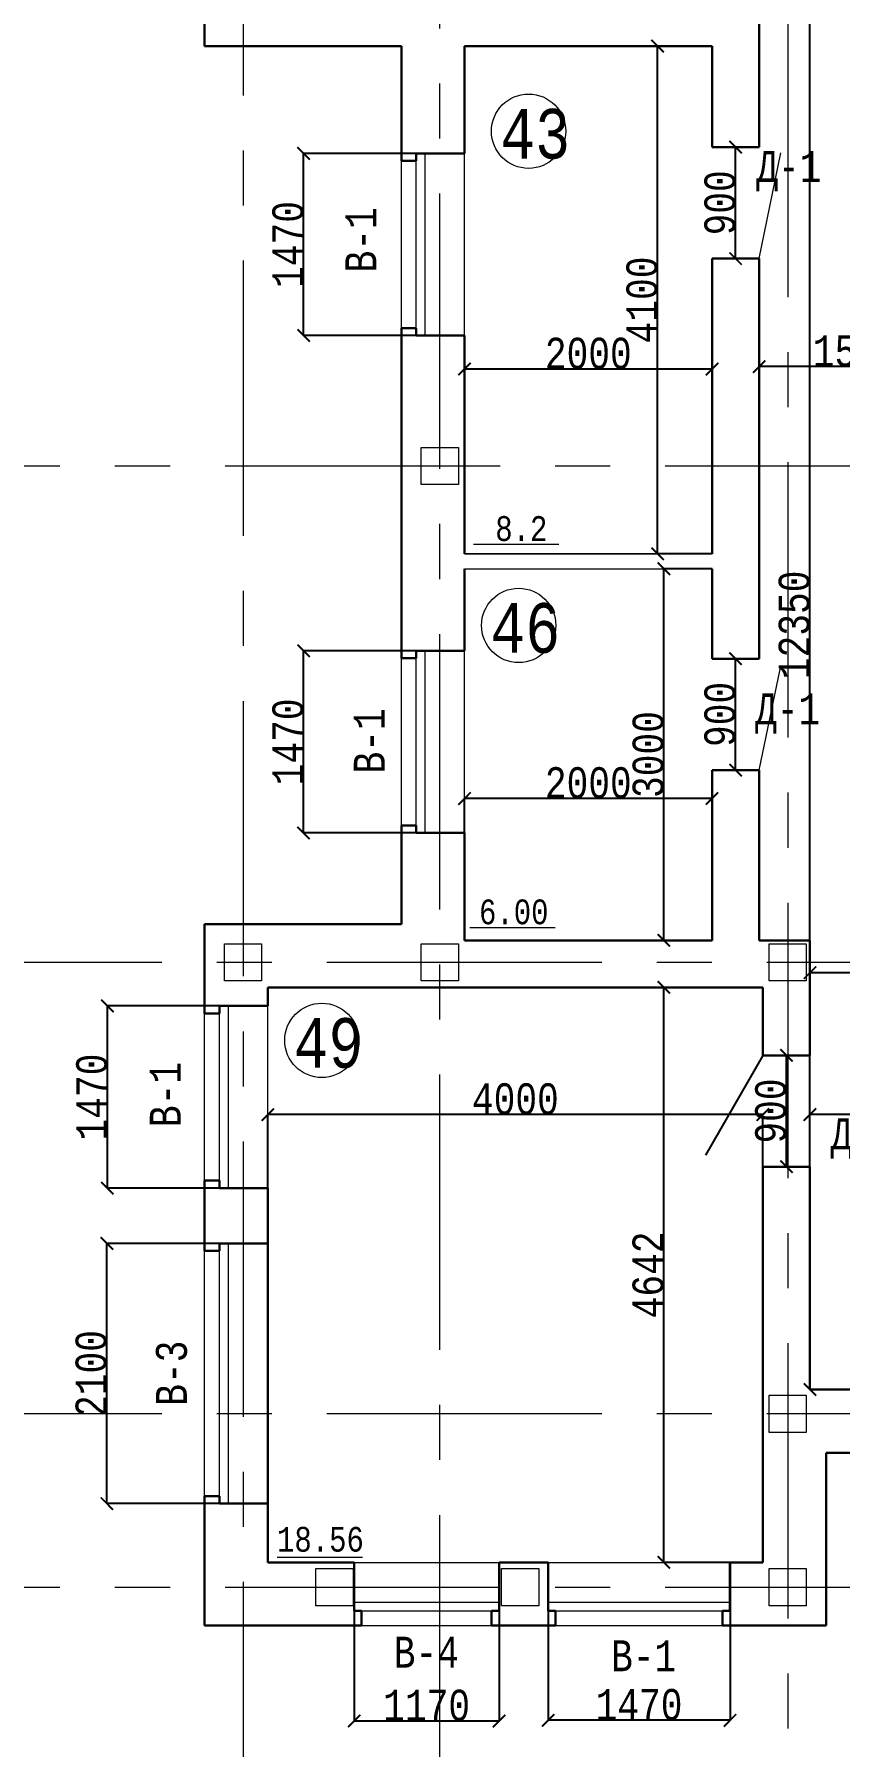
# Model space of a CAD drawing. Header units: millimetres. Extents: x -689206 to 4969298, y -1019800 to 703299.
# Drawn here: x 53388 to 59896, y -639095 to -625270 of the extents above; entities that cross this region are included whole.
import ezdxf

# ---------------------------------------------------------------- set-up
doc = ezdxf.new("R2010")
doc.units = ezdxf.units.MM
doc.linetypes.add('осеваяX2', pattern=[101.6, 63.5, -12.7, 12.7, -12.7])
for name, color, linetype, lineweight in [('несущие', 7, 'Continuous', 30), ('ОКНА', 250, 'Continuous', 20), ('ПЕРЕГОРОДКИ', 252, 'Continuous', 9), ('РАЗМЕРЫ', 7, 'Continuous', 9), ('стены', 7, 'Continuous', 20)]:
    doc.layers.add(name, color=color, linetype=linetype, lineweight=lineweight)
doc.layers.add('четотам', color=7, linetype='Continuous')
doc.styles.add('Аннотативный', font='isocteur.ttf', dxfattribs={"width": 0.7, "height": 250})
doc.dimstyles.new('Аннотативный', dxfattribs={"dimscale": 0, "dimtxt": 250, "dimasz": 100, "dimexe": 1.25, "dimexo": 0.625, "dimtad": 1, "dimdec": 0, "dimtxsty": 'Аннотативный', "dimblk": 'ARCHTICK', "dimcen": 2.5, "dimadec": 0, "dimazin": 0, "dimtfac": 1, "dimtdec": 0, "dimtmove": 0, "dimatfit": 3, "dimfxl": 1, "dimarcsym": 0})

# ---------------------------------------------------------------- blocks, each defined once
blk = doc.blocks.new('_ArchTick')
at = {"color": 0, "linetype": 'ByBlock', "const_width": 0.15}
blk.add_lwpolyline([(-0.5, -0.5), (0.5, 0.5)], dxfattribs=at)
blk = doc.blocks.new('*D2752')
at = {"layer": 'Defpoints', "color": 0, "lineweight": 5, "transparency": 16777216}
for p in [(58475, -629585), (58864, -629585), (58864, -632585)]:
    blk.add_point(p, dxfattribs=at)
at = {"layer": 'стены', "color": 0, "lineweight": -2, "transparency": 16777216}
for p, q in [((58864, -629585), (58474, -629585)), ((58475, -632585), (58475, -629585)), ((58864, -632585), (58474, -632585))]:
    blk.add_line(p, q, dxfattribs=at)
at = {"layer": 'стены', "color": 0, "lineweight": -2, "transparency": 16777216, "xscale": 100, "yscale": 100, "zscale": 100}
for p, rotation in [((58475, -629585), 90), ((58475, -632585), 270)]:
    blk.add_blockref('_ArchTick', p, dxfattribs=dict(at, rotation=rotation))
at = {"layer": 'стены', "color": 0, "lineweight": 5, "transparency": 16777216, "insert": (58349, -631085), "char_height": 250, "attachment_point": 5, "rotation": 90, "style": 'Аннотативный'}
blk.add_mtext('3000', dxfattribs=at)
blk = doc.blocks.new('*D2757')
at = {"layer": 'Defpoints', "color": 0, "lineweight": 5, "transparency": 16777216}
for p in [(58424, -625365), (58864, -625365), (58864, -629465)]:
    blk.add_point(p, dxfattribs=at)
at = {"layer": 'стены', "color": 0, "lineweight": -2, "transparency": 16777216}
for p, q in [((58864, -625365), (58423, -625365)), ((58424, -629465), (58424, -625365)), ((58864, -629465), (58423, -629465))]:
    blk.add_line(p, q, dxfattribs=at)
at = {"layer": 'стены', "color": 0, "lineweight": -2, "transparency": 16777216, "xscale": 100, "yscale": 100, "zscale": 100}
for p, rotation in [((58424, -625365), 90), ((58424, -629465), 270)]:
    blk.add_blockref('_ArchTick', p, dxfattribs=dict(at, rotation=rotation))
at = {"layer": 'стены', "color": 0, "lineweight": 5, "transparency": 16777216, "insert": (58299, -627415), "char_height": 250, "attachment_point": 5, "rotation": 90, "style": 'Аннотативный'}
blk.add_mtext('4100', dxfattribs=at)
blk = doc.blocks.new('*D2758')
at = {"layer": 'Defpoints', "color": 0, "lineweight": 5, "transparency": 16777216}
for p in [(56864, -627973), (56864, -629465), (58864, -629465)]:
    blk.add_point(p, dxfattribs=at)
at = {"layer": 'стены', "color": 0, "lineweight": -2, "transparency": 16777216}
for p, q in [((56864, -629464), (56864, -627971)), ((58864, -627973), (56864, -627973)), ((58864, -629464), (58864, -627971))]:
    blk.add_line(p, q, dxfattribs=at)
at = {"layer": 'стены', "color": 0, "lineweight": -2, "transparency": 16777216, "xscale": 100, "yscale": 100, "zscale": 100, "rotation": 180}
blk.add_blockref('_ArchTick', (56864, -627973), dxfattribs=at)
at = {"layer": 'стены', "color": 0, "lineweight": -2, "transparency": 16777216, "xscale": 100, "yscale": 100, "zscale": 100}
blk.add_blockref('_ArchTick', (58864, -627973), dxfattribs=at)
at = {"layer": 'стены', "color": 0, "lineweight": 5, "transparency": 16777216, "insert": (57864, -627847), "char_height": 250, "attachment_point": 5, "style": 'Аннотативный'}
blk.add_mtext('2000', dxfattribs=at)
blk = doc.blocks.new('*D2759')
at = {"layer": 'Defpoints', "color": 0, "lineweight": 5, "transparency": 16777216}
for p in [(59244, -627953), (59244, -629325), (60814, -629325)]:
    blk.add_point(p, dxfattribs=at)
at = {"layer": 'стены', "color": 0, "lineweight": -2, "transparency": 16777216}
for p, q in [((59244, -629324), (59244, -627952)), ((60814, -629324), (60814, -627952)), ((60814, -627953), (59244, -627953))]:
    blk.add_line(p, q, dxfattribs=at)
at = {"layer": 'стены', "color": 0, "lineweight": -2, "transparency": 16777216, "xscale": 100, "yscale": 100, "zscale": 100, "rotation": 180}
blk.add_blockref('_ArchTick', (59244, -627953), dxfattribs=at)
at = {"layer": 'стены', "color": 0, "lineweight": -2, "transparency": 16777216, "xscale": 100, "yscale": 100, "zscale": 100}
blk.add_blockref('_ArchTick', (60814, -627953), dxfattribs=at)
at = {"layer": 'стены', "color": 0, "lineweight": 5, "transparency": 16777216, "insert": (60029, -627828), "char_height": 250, "attachment_point": 5, "style": 'Аннотативный'}
blk.add_mtext('1570', dxfattribs=at)
blk = doc.blocks.new('*D2760')
at = {"layer": 'Defpoints', "color": 0, "lineweight": 5, "transparency": 16777216}
for p in [(59655, -633992), (59655, -634489), (62564, -634489)]:
    blk.add_point(p, dxfattribs=at)
at = {"layer": 'стены', "color": 0, "lineweight": -2, "transparency": 16777216}
for p, q in [((59655, -634488), (59655, -633991)), ((62564, -633992), (59655, -633992)), ((62564, -634488), (62564, -633991))]:
    blk.add_line(p, q, dxfattribs=at)
at = {"layer": 'стены', "color": 0, "lineweight": -2, "transparency": 16777216, "xscale": 100, "yscale": 100, "zscale": 100, "rotation": 180}
blk.add_blockref('_ArchTick', (59655, -633992), dxfattribs=at)
at = {"layer": 'стены', "color": 0, "lineweight": -2, "transparency": 16777216, "xscale": 100, "yscale": 100, "zscale": 100}
blk.add_blockref('_ArchTick', (62564, -633992), dxfattribs=at)
at = {"layer": 'стены', "color": 0, "lineweight": 5, "transparency": 16777216, "insert": (61109, -633866), "char_height": 250, "attachment_point": 5, "style": 'Аннотативный'}
blk.add_mtext('2910', dxfattribs=at)
blk = doc.blocks.new('*D2762')
at = {"layer": 'Defpoints', "color": 0, "lineweight": 5, "transparency": 16777216}
for p in [(59465, -633513), (59465, -633513), (59465, -634413)]:
    blk.add_point(p, dxfattribs=at)
at = {"layer": 'стены', "color": 0, "lineweight": -2, "transparency": 16777216}
for p, q in [((59465, -633513), (59466, -633513)), ((59465, -634413), (59465, -633513)), ((59465, -634413), (59466, -634413))]:
    blk.add_line(p, q, dxfattribs=at)
at = {"layer": 'стены', "color": 0, "lineweight": -2, "transparency": 16777216, "xscale": 100, "yscale": 100, "zscale": 100}
for p, rotation in [((59465, -633513), 90), ((59465, -634413), 270)]:
    blk.add_blockref('_ArchTick', p, dxfattribs=dict(at, rotation=rotation))
at = {"layer": 'стены', "color": 0, "lineweight": 5, "transparency": 16777216, "insert": (59339, -633963), "char_height": 250, "attachment_point": 5, "rotation": 90, "style": 'Аннотативный'}
blk.add_mtext('900', dxfattribs=at)
blk = doc.blocks.new('*D2763')
at = {"layer": 'Defpoints', "color": 0, "lineweight": 5, "transparency": 16777216}
for p in [(59655, -632846), (65684, -633095), (59655, -633225)]:
    blk.add_point(p, dxfattribs=at)
at = {"layer": 'стены', "color": 0, "lineweight": -2, "transparency": 16777216}
for p, q in [((59655, -633224), (59655, -632844)), ((65684, -632846), (59655, -632846)), ((65684, -633094), (65684, -632844))]:
    blk.add_line(p, q, dxfattribs=at)
at = {"layer": 'стены', "color": 0, "lineweight": -2, "transparency": 16777216, "xscale": 100, "yscale": 100, "zscale": 100, "rotation": 180}
blk.add_blockref('_ArchTick', (59655, -632846), dxfattribs=at)
at = {"layer": 'стены', "color": 0, "lineweight": -2, "transparency": 16777216, "xscale": 100, "yscale": 100, "zscale": 100}
blk.add_blockref('_ArchTick', (65684, -632846), dxfattribs=at)
at = {"layer": 'стены', "color": 0, "lineweight": 5, "transparency": 16777216, "insert": (62669, -632720), "char_height": 250, "attachment_point": 5, "style": 'Аннотативный'}
blk.add_mtext('6030', dxfattribs=at)
blk = doc.blocks.new('*D2766')
at = {"layer": 'Defpoints', "color": 0, "lineweight": 5, "transparency": 16777216}
for p in [(59655, -623865), (59834, -623865), (59834, -636212)]:
    blk.add_point(p, dxfattribs=at)
at = {"layer": 'РАЗМЕРЫ', "color": 0, "lineweight": -2, "transparency": 16777216}
for p, q in [((59833, -623865), (59654, -623865)), ((59655, -636212), (59655, -623865)), ((59833, -636212), (59654, -636212))]:
    blk.add_line(p, q, dxfattribs=at)
at = {"layer": 'РАЗМЕРЫ', "color": 0, "lineweight": -2, "transparency": 16777216, "xscale": 100, "yscale": 100, "zscale": 100}
for p, rotation in [((59655, -623865), 90), ((59655, -636212), 270)]:
    blk.add_blockref('_ArchTick', p, dxfattribs=dict(at, rotation=rotation))
at = {"layer": 'РАЗМЕРЫ', "color": 0, "lineweight": 5, "transparency": 16777216, "insert": (59529, -630038), "char_height": 250, "attachment_point": 5, "rotation": 90, "style": 'Аннотативный'}
blk.add_mtext('12350', dxfattribs=at)
blk = doc.blocks.new('*D2805')
at = {"layer": 'Defpoints', "color": 0, "linetype": 'ByBlock', "lineweight": 5, "transparency": 16777216}
for p in [(57539, -637607), (59009, -637607), (57539, -638882)]:
    blk.add_point(p, dxfattribs=at)
at = {"layer": 'РАЗМЕРЫ', "color": 0, "linetype": 'ByBlock', "lineweight": -2, "transparency": 16777216}
for p, q in [((57539, -637608), (57539, -638883)), ((59009, -637608), (59009, -638883)), ((59009, -638882), (57539, -638882))]:
    blk.add_line(p, q, dxfattribs=at)
at = {"layer": 'РАЗМЕРЫ', "color": 0, "linetype": 'ByBlock', "lineweight": -2, "transparency": 16777216, "xscale": 100, "yscale": 100, "zscale": 100, "rotation": 180}
blk.add_blockref('_ArchTick', (57539, -638882), dxfattribs=at)
at = {"layer": 'РАЗМЕРЫ', "color": 0, "linetype": 'ByBlock', "lineweight": -2, "transparency": 16777216, "xscale": 100, "yscale": 100, "zscale": 100}
blk.add_blockref('_ArchTick', (59009, -638882), dxfattribs=at)
at = {"layer": 'РАЗМЕРЫ', "color": 0, "linetype": 'ByBlock', "lineweight": 5, "transparency": 16777216, "insert": (58274, -638756), "char_height": 250, "attachment_point": 5, "style": 'Аннотативный'}
blk.add_mtext('1470', dxfattribs=at)
blk = doc.blocks.new('*D2806')
at = {"layer": 'Defpoints', "color": 0, "linetype": 'ByBlock', "lineweight": 5, "transparency": 16777216}
for p in [(55973, -637607), (57143, -637607), (55973, -638888)]:
    blk.add_point(p, dxfattribs=at)
at = {"layer": 'РАЗМЕРЫ', "color": 0, "linetype": 'ByBlock', "lineweight": -2, "transparency": 16777216}
for p, q in [((55973, -637608), (55973, -638889)), ((57143, -637608), (57143, -638889)), ((57143, -638888), (55973, -638888))]:
    blk.add_line(p, q, dxfattribs=at)
at = {"layer": 'РАЗМЕРЫ', "color": 0, "linetype": 'ByBlock', "lineweight": -2, "transparency": 16777216, "xscale": 100, "yscale": 100, "zscale": 100, "rotation": 180}
blk.add_blockref('_ArchTick', (55973, -638888), dxfattribs=at)
at = {"layer": 'РАЗМЕРЫ', "color": 0, "linetype": 'ByBlock', "lineweight": -2, "transparency": 16777216, "xscale": 100, "yscale": 100, "zscale": 100}
blk.add_blockref('_ArchTick', (57143, -638888), dxfattribs=at)
at = {"layer": 'РАЗМЕРЫ', "color": 0, "linetype": 'ByBlock', "lineweight": 5, "transparency": 16777216, "insert": (56558, -638762), "char_height": 250, "attachment_point": 5, "style": 'Аннотативный'}
blk.add_mtext('1170', dxfattribs=at)
blk = doc.blocks.new('*D2807')
at = {"layer": 'Defpoints', "color": 0, "linetype": 'ByBlock', "lineweight": 5, "transparency": 16777216}
for p in [(53975, -635032), (55275, -635032), (55275, -637132)]:
    blk.add_point(p, dxfattribs=at)
at = {"layer": 'РАЗМЕРЫ', "color": 0, "linetype": 'ByBlock', "lineweight": -2, "transparency": 16777216}
for p, q in [((55274, -635032), (53974, -635032)), ((53975, -637132), (53975, -635032)), ((55274, -637132), (53974, -637132))]:
    blk.add_line(p, q, dxfattribs=at)
at = {"layer": 'РАЗМЕРЫ', "color": 0, "linetype": 'ByBlock', "lineweight": -2, "transparency": 16777216, "xscale": 100, "yscale": 100, "zscale": 100}
for p, rotation in [((53975, -635032), 90), ((53975, -637132), 270)]:
    blk.add_blockref('_ArchTick', p, dxfattribs=dict(at, rotation=rotation))
at = {"layer": 'РАЗМЕРЫ', "color": 0, "linetype": 'ByBlock', "lineweight": 5, "transparency": 16777216, "insert": (53849, -636082), "char_height": 250, "attachment_point": 5, "rotation": 90, "style": 'Аннотативный'}
blk.add_mtext('2100', dxfattribs=at)
blk = doc.blocks.new('*D2808')
at = {"layer": 'Defpoints', "color": 0, "linetype": 'ByBlock', "lineweight": 5, "transparency": 16777216}
for p in [(53979, -633115), (55275, -633115), (55275, -634585)]:
    blk.add_point(p, dxfattribs=at)
at = {"layer": 'РАЗМЕРЫ', "color": 0, "linetype": 'ByBlock', "lineweight": -2, "transparency": 16777216}
for p, q in [((55274, -633115), (53978, -633115)), ((53979, -634585), (53979, -633115)), ((55274, -634585), (53978, -634585))]:
    blk.add_line(p, q, dxfattribs=at)
at = {"layer": 'РАЗМЕРЫ', "color": 0, "linetype": 'ByBlock', "lineweight": -2, "transparency": 16777216, "xscale": 100, "yscale": 100, "zscale": 100}
for p, rotation in [((53979, -633115), 90), ((53979, -634585), 270)]:
    blk.add_blockref('_ArchTick', p, dxfattribs=dict(at, rotation=rotation))
at = {"layer": 'РАЗМЕРЫ', "color": 0, "linetype": 'ByBlock', "lineweight": 5, "transparency": 16777216, "insert": (53854, -633850), "char_height": 250, "attachment_point": 5, "rotation": 90, "style": 'Аннотативный'}
blk.add_mtext('1470', dxfattribs=at)
blk = doc.blocks.new('*D2811')
at = {"layer": 'Defpoints', "color": 0, "linetype": 'ByBlock', "lineweight": 5, "transparency": 16777216}
for p in [(58474, -632965), (59275, -632965), (59275, -637607)]:
    blk.add_point(p, dxfattribs=at)
at = {"layer": 'РАЗМЕРЫ', "color": 0, "linetype": 'ByBlock', "lineweight": -2, "transparency": 16777216}
for p, q in [((59274, -632965), (58472, -632965)), ((58474, -637607), (58474, -632965)), ((59274, -637607), (58472, -637607))]:
    blk.add_line(p, q, dxfattribs=at)
at = {"layer": 'РАЗМЕРЫ', "color": 0, "linetype": 'ByBlock', "lineweight": -2, "transparency": 16777216, "xscale": 100, "yscale": 100, "zscale": 100}
for p, rotation in [((58474, -632965), 90), ((58474, -637607), 270)]:
    blk.add_blockref('_ArchTick', p, dxfattribs=dict(at, rotation=rotation))
at = {"layer": 'РАЗМЕРЫ', "color": 0, "linetype": 'ByBlock', "lineweight": 5, "transparency": 16777216, "insert": (58348, -635286), "char_height": 250, "attachment_point": 5, "rotation": 90, "style": 'Аннотативный'}
blk.add_mtext('4642', dxfattribs=at)
blk = doc.blocks.new('*D2812')
at = {"layer": 'Defpoints', "color": 0, "linetype": 'ByBlock', "lineweight": 5, "transparency": 16777216}
for p in [(55275, -633992), (55275, -637607), (59275, -637607)]:
    blk.add_point(p, dxfattribs=at)
at = {"layer": 'РАЗМЕРЫ', "color": 0, "linetype": 'ByBlock', "lineweight": -2, "transparency": 16777216}
for p, q in [((55275, -637606), (55275, -633991)), ((59275, -633992), (55275, -633992)), ((59275, -637606), (59275, -633991))]:
    blk.add_line(p, q, dxfattribs=at)
at = {"layer": 'РАЗМЕРЫ', "color": 0, "linetype": 'ByBlock', "lineweight": -2, "transparency": 16777216, "xscale": 100, "yscale": 100, "zscale": 100, "rotation": 180}
blk.add_blockref('_ArchTick', (55275, -633992), dxfattribs=at)
at = {"layer": 'РАЗМЕРЫ', "color": 0, "linetype": 'ByBlock', "lineweight": -2, "transparency": 16777216, "xscale": 100, "yscale": 100, "zscale": 100}
blk.add_blockref('_ArchTick', (59275, -633992), dxfattribs=at)
at = {"layer": 'РАЗМЕРЫ', "color": 0, "linetype": 'ByBlock', "lineweight": 13, "transparency": 16777216, "insert": (57275, -633866), "char_height": 250, "attachment_point": 5, "style": 'Аннотативный'}
blk.add_mtext('4000', dxfattribs=at)
blk = doc.blocks.new('*D2813')
at = {"layer": 'Defpoints', "color": 0, "linetype": 'ByBlock', "lineweight": 5, "transparency": 16777216}
for p in [(55564, -630248), (56864, -630248), (56864, -631718)]:
    blk.add_point(p, dxfattribs=at)
at = {"layer": 'РАЗМЕРЫ', "color": 0, "linetype": 'ByBlock', "lineweight": -2, "transparency": 16777216}
for p, q in [((56864, -630248), (55563, -630248)), ((55564, -631718), (55564, -630248)), ((56864, -631718), (55563, -631718))]:
    blk.add_line(p, q, dxfattribs=at)
at = {"layer": 'РАЗМЕРЫ', "color": 0, "linetype": 'ByBlock', "lineweight": -2, "transparency": 16777216, "xscale": 100, "yscale": 100, "zscale": 100}
for p, rotation in [((55564, -630248), 90), ((55564, -631718), 270)]:
    blk.add_blockref('_ArchTick', p, dxfattribs=dict(at, rotation=rotation))
at = {"layer": 'РАЗМЕРЫ', "color": 0, "linetype": 'ByBlock', "lineweight": 5, "transparency": 16777216, "insert": (55439, -630983), "char_height": 250, "attachment_point": 5, "rotation": 90, "style": 'Аннотативный'}
blk.add_mtext('1470', dxfattribs=at)
blk = doc.blocks.new('*D2814')
at = {"layer": 'Defpoints', "color": 0, "linetype": 'ByBlock', "lineweight": 5, "transparency": 16777216}
for p in [(56864, -631440), (56864, -632585), (58864, -632585)]:
    blk.add_point(p, dxfattribs=at)
at = {"layer": 'РАЗМЕРЫ', "color": 0, "linetype": 'ByBlock', "lineweight": -2, "transparency": 16777216}
for p, q in [((56864, -632584), (56864, -631439)), ((58864, -631440), (56864, -631440)), ((58864, -632584), (58864, -631439))]:
    blk.add_line(p, q, dxfattribs=at)
at = {"layer": 'РАЗМЕРЫ', "color": 0, "linetype": 'ByBlock', "lineweight": -2, "transparency": 16777216, "xscale": 100, "yscale": 100, "zscale": 100, "rotation": 180}
blk.add_blockref('_ArchTick', (56864, -631440), dxfattribs=at)
at = {"layer": 'РАЗМЕРЫ', "color": 0, "linetype": 'ByBlock', "lineweight": -2, "transparency": 16777216, "xscale": 100, "yscale": 100, "zscale": 100}
blk.add_blockref('_ArchTick', (58864, -631440), dxfattribs=at)
at = {"layer": 'РАЗМЕРЫ', "color": 0, "linetype": 'ByBlock', "lineweight": 5, "transparency": 16777216, "insert": (57864, -631314), "char_height": 250, "attachment_point": 5, "style": 'Аннотативный'}
blk.add_mtext('2000', dxfattribs=at)
blk = doc.blocks.new('*D2815')
at = {"layer": 'Defpoints', "color": 0, "linetype": 'ByBlock', "lineweight": 5, "transparency": 16777216}
for p in [(55564, -626232), (56864, -626232), (56864, -627702)]:
    blk.add_point(p, dxfattribs=at)
at = {"layer": 'РАЗМЕРЫ', "color": 0, "linetype": 'ByBlock', "lineweight": -2, "transparency": 16777216}
for p, q in [((56864, -626232), (55563, -626232)), ((55564, -627702), (55564, -626232)), ((56864, -627702), (55563, -627702))]:
    blk.add_line(p, q, dxfattribs=at)
at = {"layer": 'РАЗМЕРЫ', "color": 0, "linetype": 'ByBlock', "lineweight": -2, "transparency": 16777216, "xscale": 100, "yscale": 100, "zscale": 100}
for p, rotation in [((55564, -626232), 90), ((55564, -627702), 270)]:
    blk.add_blockref('_ArchTick', p, dxfattribs=dict(at, rotation=rotation))
at = {"layer": 'РАЗМЕРЫ', "color": 0, "linetype": 'ByBlock', "lineweight": 5, "transparency": 16777216, "insert": (55439, -626967), "char_height": 250, "attachment_point": 5, "rotation": 90, "style": 'Аннотативный'}
blk.add_mtext('1470', dxfattribs=at)
blk = doc.blocks.new('*D2834')
at = {"layer": 'Defpoints', "color": 0, "linetype": 'ByBlock', "lineweight": 5, "transparency": 16777216}
for p in [(59054, -626181), (59054, -626181), (59054, -627081)]:
    blk.add_point(p, dxfattribs=at)
at = {"layer": 'ПЕРЕГОРОДКИ', "color": 0, "linetype": 'ByBlock', "lineweight": -2, "transparency": 16777216}
for p, q in [((59054, -627081), (59054, -626181)), ((59055, -626181), (59055, -626181)), ((59055, -627081), (59055, -627081))]:
    blk.add_line(p, q, dxfattribs=at)
at = {"layer": 'ПЕРЕГОРОДКИ', "color": 0, "linetype": 'ByBlock', "lineweight": -2, "transparency": 16777216, "xscale": 100, "yscale": 100, "zscale": 100}
for p, rotation in [((59054, -626181), 90), ((59054, -627081), 270)]:
    blk.add_blockref('_ArchTick', p, dxfattribs=dict(at, rotation=rotation))
at = {"layer": 'ПЕРЕГОРОДКИ', "color": 0, "linetype": 'ByBlock', "lineweight": 5, "transparency": 16777216, "insert": (58929, -626631), "char_height": 250, "attachment_point": 5, "rotation": 90, "style": 'Аннотативный'}
blk.add_mtext('900', dxfattribs=at)
blk = doc.blocks.new('*D2835')
at = {"layer": 'Defpoints', "color": 0, "linetype": 'ByBlock', "lineweight": 5, "transparency": 16777216}
for p in [(59054, -630311), (59054, -630311), (59054, -631211)]:
    blk.add_point(p, dxfattribs=at)
at = {"layer": 'ПЕРЕГОРОДКИ', "color": 0, "linetype": 'ByBlock', "lineweight": -2, "transparency": 16777216}
for p, q in [((59054, -631211), (59054, -630311)), ((59055, -630311), (59055, -630311)), ((59055, -631211), (59055, -631211))]:
    blk.add_line(p, q, dxfattribs=at)
at = {"layer": 'ПЕРЕГОРОДКИ', "color": 0, "linetype": 'ByBlock', "lineweight": -2, "transparency": 16777216, "xscale": 100, "yscale": 100, "zscale": 100}
for p, rotation in [((59054, -630311), 90), ((59054, -631211), 270)]:
    blk.add_blockref('_ArchTick', p, dxfattribs=dict(at, rotation=rotation))
at = {"layer": 'ПЕРЕГОРОДКИ', "color": 0, "linetype": 'ByBlock', "lineweight": 5, "transparency": 16777216, "insert": (58929, -630761), "char_height": 250, "attachment_point": 5, "rotation": 90, "style": 'Аннотативный'}
blk.add_mtext('900', dxfattribs=at)

msp = doc.modelspace()

# ---------------------------------------------------------------- linework, layer by layer
at = {"layer": 'несущие', "color": 0}
for p, q in [((54884.8, -635092.3), (54764.8, -635092.3)), ((55274.8, -635032.3), (54884.8, -635032.3)), ((54884.8, -635032.3), (54884.8, -635092.3)), ((59008.7, -637606.9), (59274.8, -637606.9)), ((58948.7, -638116.9), (59784.8, -638116.9))]:
    msp.add_line(p, q, dxfattribs=at)
at = {"layer": 'несущие', "lineweight": 30}
for p, q in [((54884.8, -637072.3), (54764.8, -637072.3)), ((54884.8, -637132.3), (54884.8, -637072.3)), ((54884.8, -637132.3), (55274.8, -637132.3)), ((55274.8, -637606.9), (55973, -637606.9)), ((55973, -637606.9), (55973, -637996.9)), ((57143, -637606.9), (57538.7, -637606.9)), ((57538.7, -637606.9), (57538.7, -637996.9)), ((55274.8, -638116.9), (54764.8, -638116.9)), ((55274.8, -638116.9), (56033, -638116.9)), ((57083, -638116.9), (57598.7, -638116.9))]:
    msp.add_line(p, q, dxfattribs=at)
at = {"layer": 'ОКНА', "lineweight": 13}
for p, q in [((56474.2, -627641.8), (56474.2, -626291.8)), ((56544.2, -626231.8), (56544.2, -627701.8)), ((56544.2, -630247.9), (56544.2, -631717.9)), ((56474.2, -631657.9), (56474.2, -630307.9)), ((54884.8, -634524.7), (54884.8, -633174.7)), ((54954.8, -633114.7), (54954.8, -634584.7)), ((54884.8, -637072.3), (54884.8, -635092.3)), ((54954.8, -635032.3), (54954.8, -637132.3)), ((55973, -637606.9), (57143, -637606.9)), ((55973, -637926.9), (57143, -637926.9)), ((56033, -637996.9), (57083, -637996.9)), ((57538.7, -637926.9), (59008.7, -637926.9)), ((57598.7, -637996.9), (58948.7, -637996.9)), ((56033, -638116.9), (57083, -638116.9))]:
    msp.add_line(p, q, dxfattribs=at)
at = {"layer": 'ОКНА', "lineweight": 25}
msp.add_line((55274.8, -635032.3), (55274.8, -637132.3), dxfattribs=at)
at = {"layer": 'ОКНА', "color": 0, "lineweight": 13}
for p, q in [((57538.7, -637606.9), (59008.7, -637606.9)), ((57598.7, -638116.9), (58948.7, -638116.9))]:
    msp.add_line(p, q, dxfattribs=at)
at = {"layer": 'ПЕРЕГОРОДКИ', "color": 18, "linetype": 'ByBlock', "lineweight": 9, "true_color": 0x000000}
for p, q in [((59244.2, -627081.1), (59420.8, -626227.7)), ((59244.2, -631211), (59415.2, -630395.6))]:
    msp.add_line(p, q, dxfattribs=at)
at = {"layer": 'ПЕРЕГОРОДКИ', "color": 18, "linetype": 'ByBlock', "lineweight": 30, "true_color": 0x000000}
for p, q in [((58864.2, -630311), (59244.2, -630311)), ((59244.2, -631211), (58864.2, -631211)), ((59244.2, -631211), (59244.2, -631489.6))]:
    msp.add_line(p, q, dxfattribs=at)
at = {"layer": 'РАЗМЕРЫ', "linetype": 'осеваяX2', "lineweight": 5, "ltscale": 35}
for p, q in [((56664.2, -657227.2), (56664.2, -607389.5)), ((59474.8, -607389.5), (59474.8, -657227.2)), ((55074.8, -619984.9), (55074.8, -657227.2)), ((111314.2, -632762.9), (44261.5, -632762.9)), ((111314.2, -636407.6), (44261.5, -636407.6))]:
    msp.add_line(p, q, dxfattribs=at)
at = {"layer": 'РАЗМЕРЫ', "color": 0, "lineweight": 30}
for p, q in [((56474.2, -626291.8), (56354.2, -626291.8)), ((56474.2, -626231.8), (56474.2, -626291.8)), ((56474.2, -626231.8), (56864.2, -626231.8)), ((56474.2, -627641.8), (56354.2, -627641.8)), ((56474.2, -627701.8), (56474.2, -627641.8)), ((56474.2, -627701.8), (56864.2, -627701.8)), ((56474.2, -630247.9), (56474.2, -630307.9)), ((56474.2, -630247.9), (56864.2, -630247.9)), ((56474.2, -630307.9), (56354.2, -630307.9))]:
    msp.add_line(p, q, dxfattribs=at)
at = {"layer": 'РАЗМЕРЫ', "lineweight": 13}
for p, q in [((56354.2, -627641.8), (56354.2, -626291.8)), ((56864.2, -627701.8), (56864.2, -626231.8)), ((56864.2, -631717.9), (56864.2, -630247.9)), ((56354.2, -631657.9), (56354.2, -630307.9)), ((54764.8, -634524.7), (54764.8, -633174.7)), ((55274.8, -634584.7), (55274.8, -633114.7)), ((54764.8, -637072.3), (54764.8, -635092.3))]:
    msp.add_line(p, q, dxfattribs=at)
at = {"layer": 'РАЗМЕРЫ', "color": 18, "linetype": 'ByBlock', "lineweight": 30, "true_color": 0x000000}
for p, q in [((59244.2, -626181.1), (58864.2, -626181.1)), ((58864.2, -627081.1), (59244.2, -627081.1))]:
    msp.add_line(p, q, dxfattribs=at)
at = {"layer": 'РАЗМЕРЫ'}
for p, q in [((56936, -629387.4), (57625.3, -629387.4)), ((55350.7, -637565.7), (56040, -637565.7))]:
    msp.add_line(p, q, dxfattribs=at)
at = {"layer": 'РАЗМЕРЫ', "lineweight": 30}
for p, q in [((56474.2, -631657.9), (56354.2, -631657.9)), ((56474.2, -631717.9), (56474.2, -631657.9)), ((56474.2, -631717.9), (56864.2, -631717.9)), ((54884.8, -633174.7), (54764.8, -633174.7)), ((54884.8, -633114.7), (54884.8, -633174.7)), ((54884.8, -633114.7), (55274.8, -633114.7)), ((54884.8, -634524.7), (54764.8, -634524.7)), ((54884.8, -634584.7), (54884.8, -634524.7)), ((54884.8, -634584.7), (55274.8, -634584.7)), ((55973, -637996.9), (56033, -637996.9)), ((56033, -637996.9), (56033, -638116.9)), ((57143, -637996.9), (57083, -637996.9)), ((57083, -637996.9), (57083, -638116.9)), ((57538.7, -637996.9), (57598.7, -637996.9)), ((57598.7, -637996.9), (57598.7, -638116.9)), ((59008.7, -637996.9), (58948.7, -637996.9)), ((58948.7, -637996.9), (58948.7, -638116.9))]:
    msp.add_line(p, q, dxfattribs=at)
at = {"layer": 'РАЗМЕРЫ', "color": 18, "true_color": 0x000000}
msp.add_line((56907.7, -632482.1), (57597, -632482.1), dxfattribs=at)
at = {"layer": 'стены', "lineweight": 30}
for p, q in [((54764.8, -622938.1), (54764.8, -625364.9)), ((59244.2, -626181.1), (59244.2, -624984.9)), ((55274.8, -625364.9), (54764.8, -625364.9)), ((55274.8, -625364.9), (56354.2, -625364.9)), ((56354.2, -626291.8), (56354.2, -625364.9)), ((56864.2, -625364.9), (57577.1, -625364.9)), ((58864.2, -625364.9), (56864.2, -625364.9)), ((56864.2, -625364.9), (56864.2, -626231.8)), ((59244.2, -630311), (59244.2, -627081.1)), ((56354.2, -630307.9), (56354.2, -627641.8)), ((56864.2, -627701.8), (56864.2, -629464.9)), ((56864.2, -629584.9), (56864.2, -630247.9)), ((58864.2, -629584.9), (58864.2, -630311)), ((58864.2, -631211), (58864.2, -632584.9)), ((59244.2, -632584.9), (59244.2, -631211)), ((56354.2, -632454.9), (56354.2, -631657.9)), ((56864.2, -632584.9), (56864.2, -631717.9)), ((56864.2, -632584.9), (56864.2, -631717.9)), ((54764.8, -633174.7), (54764.8, -632454.9)), ((54764.8, -632454.9), (56354.2, -632454.9)), ((56864.2, -632584.9), (57577.1, -632584.9)), ((57577.1, -632584.9), (56864.2, -632584.9)), ((57577.1, -632584.9), (58864.2, -632584.9)), ((59244.2, -632584.9), (59654.8, -632584.9)), ((59654.8, -633513.4), (59654.8, -632584.9)), ((55274.8, -633114.7), (55274.8, -632964.9)), ((55274.8, -632964.9), (57577.1, -632964.9)), ((57577.1, -632964.9), (59274.8, -632964.9)), ((59274.8, -633513.4), (59274.8, -632964.9)), ((59654.8, -633513.4), (59274.8, -633513.4)), ((59274.8, -637606.9), (59274.8, -634413.4)), ((59274.8, -634413.4), (59654.8, -634413.4)), ((59654.8, -636212.1), (59654.8, -634413.4)), ((54764.8, -635092.3), (54764.8, -634524.7)), ((55274.8, -635032.3), (55274.8, -634584.7)), ((59654.8, -636212.1), (60012.7, -636212.1)), ((60072.7, -636722.1), (59784.8, -636722.1)), ((59784.8, -638116.9), (59784.8, -636722.1)), ((54764.8, -638116.9), (54764.8, -637072.3)), ((55274.8, -637606.9), (55274.8, -637132.3)), ((57143, -637606.9), (57143, -637996.9))]:
    msp.add_line(p, q, dxfattribs=at)
at = {"layer": 'стены', "lineweight": 25}
for p, q in [((58864.2, -625364.9), (57577.1, -625364.9)), ((56864.2, -630247.9), (56864.2, -629584.9))]:
    msp.add_line(p, q, dxfattribs=at)
at = {"layer": 'стены', "color": 7, "lineweight": 30, "true_color": 0xffffff}
for p, q in [((58864.2, -626181.1), (58864.2, -625364.9)), ((58864.2, -629464.9), (58864.2, -627081.1))]:
    msp.add_line(p, q, dxfattribs=at)
at = {"layer": 'стены', "color": 18, "lineweight": 30, "true_color": 0x000000}
for p, q in [((58864.2, -626181.1), (58864.2, -625364.9)), ((58864.2, -629464.9), (58864.2, -627081.1)), ((59008.7, -637606.9), (59008.7, -637996.9))]:
    msp.add_line(p, q, dxfattribs=at)
at = {"layer": 'стены', "linetype": 'осеваяX2', "lineweight": 5, "ltscale": 35}
for p, q in [((44261.5, -628754.9), (111314.2, -628754.9)), ((44261.5, -637806.9), (111314.2, -637806.9))]:
    msp.add_line(p, q, dxfattribs=at)
at = {"layer": 'стены', "lineweight": 13}
for p, q in [((58864.2, -629464.9), (56864.2, -629464.9)), ((56864.2, -629464.9), (58864.2, -629464.9)), ((56864.2, -629584.9), (58864.2, -629584.9))]:
    msp.add_line(p, q, dxfattribs=at)
at = {"layer": 'стены', "color": 7, "lineweight": 25, "true_color": 0xffffff}
msp.add_line((59274.8, -633513.4), (58809.9, -634318.7), dxfattribs=at)
at = {"layer": 'стены', "lineweight": 20}
for points in [[(56514.2, -628604.9), (56814.2, -628604.9), (56814.2, -628904.9), (56514.2, -628904.9)], [(54924.8, -632612.9), (55224.8, -632612.9), (55224.8, -632912.9), (54924.8, -632912.9)], [(56514.2, -632612.9), (56814.2, -632612.9), (56814.2, -632912.9), (56514.2, -632912.9)], [(59324.8, -632612.9), (59624.8, -632612.9), (59624.8, -632912.9), (59324.8, -632912.9)], [(59324.8, -636257.6), (59624.8, -636257.6), (59624.8, -636557.6), (59324.8, -636557.6)], [(55664.2, -637656.9), (55964.2, -637656.9), (55964.2, -637956.9), (55664.2, -637956.9)], [(57164.2, -637656.9), (57464.2, -637656.9), (57464.2, -637956.9), (57164.2, -637956.9)], [(59324.8, -637656.9), (59624.8, -637656.9), (59624.8, -637956.9), (59324.8, -637956.9)]]:
    msp.add_lwpolyline(points, close=True, dxfattribs=at)
at = {"layer": 'четотам', "lineweight": 13}
for centre in [(57381.5, -626052.6), (57301.5, -630042.6), (55711.5, -633392.6)]:
    msp.add_circle(centre, 300, dxfattribs=at)

# ---------------------------------------------------------------- texts
at = {"layer": 'РАЗМЕРЫ', "lineweight": 13, "ltscale": 150, "char_height": 401.1, "width": 1460, "attachment_point": 1, "style": 'Аннотативный'}
for s, insert in [('43', (57153.4, -625872.7)), ('46', (57073.4, -629862.7)), ('49', (55483.4, -633212.7))]:
    msp.add_mtext(s, dxfattribs=dict(at, insert=insert))
at = {"layer": 'РАЗМЕРЫ', "lineweight": 20, "ltscale": 150, "char_height": 250, "width": 922.913, "attachment_point": 1, "style": 'Аннотативный'}
for s, insert in [('Д-1', (59221.5, -626212)), ('Д-1', (59211.5, -630592)), ('Д-1', (59821.5, -634022)), ('В-4', (56292.4, -638207)), ('В-1', (58048.4, -638235.7))]:
    msp.add_mtext(s, dxfattribs=dict(at, insert=insert))
at = {"layer": 'РАЗМЕРЫ', "lineweight": 20, "ltscale": 150, "char_height": 250, "width": 922.913, "attachment_point": 1, "rotation": 90, "style": 'Аннотативный'}
for s, insert in [('В-1', (55901.5, -627192.6)), ('В-1', (55969.7, -631237.7)), ('В-1', (54321.5, -634092.6)), ('В-3', (54371.5, -636342.6))]:
    msp.add_mtext(s, dxfattribs=dict(at, insert=insert))
at = {"layer": 'РАЗМЕРЫ', "char_height": 200, "width": 656.117, "attachment_point": 1, "style": 'Аннотативный'}
for s, insert in [('8.2', (57112.6, -629160.4)), ('18.56', (55349.4, -637320.3))]:
    msp.add_mtext(s, dxfattribs=dict(at, insert=insert))
at = {"layer": 'РАЗМЕРЫ', "color": 18, "true_color": 0x000000, "insert": (56981.3, -632255), "char_height": 200, "width": 656.117, "attachment_point": 1, "style": 'Аннотативный'}
msp.add_mtext('6.00', dxfattribs=at)

# ---------------------------------------------------------------- dimensions: what is measured, and where the dimension line sits
at = {"layer": 'ПЕРЕГОРОДКИ', "color": 18, "linetype": 'ByBlock', "lineweight": 5, "true_color": 0x000000}
for base, p1, p2, picture, middle in [((59054.2, -626181.1), (59054.2, -627081.1), (59054.2, -626181.1), '*D2834', (58928.5, -626631.1)), ((59054.2, -630311), (59054.2, -631211), (59054.2, -630311), '*D2835', (58928.5, -630761))]:
    dim = msp.add_linear_dim(base=base, p1=p1, p2=p2, angle=90, dimstyle='Аннотативный', dxfattribs=at)
    dim.commit()
    dim.dimension.update_dxf_attribs({"geometry": picture, "text_midpoint": middle})
at = {"layer": 'РАЗМЕРЫ', "lineweight": 5}
dim = msp.add_linear_dim(base=(59654.8, -623864.9), p1=(59833.8, -636212.1), p2=(59833.8, -623864.9), angle=90, text='12350', dimstyle='Аннотативный', dxfattribs=at)
dim.commit()
dim.dimension.update_dxf_attribs({"geometry": '*D2766', "text_midpoint": (59529.2, -630038.5)})
at = {"layer": 'РАЗМЕРЫ', "color": 18, "linetype": 'ByBlock', "lineweight": 5, "true_color": 0x000000}
for base, p1, p2, picture, middle in [((55564.2, -626231.8), (56864.2, -627701.8), (56864.2, -626231.8), '*D2815', (55438.5, -626966.8)), ((55564.2, -630247.9), (56864.2, -631717.9), (56864.2, -630247.9), '*D2813', (55438.5, -630982.9)), ((58473.6, -632964.9), (59274.8, -637606.9), (59274.8, -632964.9), '*D2811', (58347.9, -635285.9)), ((53979.4, -633114.7), (55274.8, -634584.7), (55274.8, -633114.7), '*D2808', (53853.7, -633849.7)), ((53974.8, -635032.3), (55274.8, -637132.3), (55274.8, -635032.3), '*D2807', (53849.2, -636082.3))]:
    dim = msp.add_linear_dim(base=base, p1=p1, p2=p2, angle=90, dimstyle='Аннотативный', dxfattribs=at)
    dim.commit()
    dim.dimension.update_dxf_attribs({"geometry": picture, "text_midpoint": middle})
for base, p1, p2, picture, middle in [((56864.2, -631439.8), (58864.2, -632584.9), (56864.2, -632584.9), '*D2814', (57864.2, -631314.2)), ((55973, -638888), (57143, -637606.9), (55973, -637606.9), '*D2806', (56558, -638762.4)), ((57538.7, -638881.6), (59008.7, -637606.9), (57538.7, -637606.9), '*D2805', (58273.7, -638756))]:
    dim = msp.add_linear_dim(base=base, p1=p1, p2=p2, dimstyle='Аннотативный', dxfattribs=at)
    dim.commit()
    dim.dimension.update_dxf_attribs({"geometry": picture, "text_midpoint": middle})
at = {"layer": 'РАЗМЕРЫ', "color": 18, "linetype": 'ByBlock', "lineweight": 13, "true_color": 0x000000}
dim = msp.add_linear_dim(base=(55274.8, -633991.9), p1=(59274.8, -637606.9), p2=(55274.8, -637606.9), dimstyle='Аннотативный', dxfattribs=at)
dim.commit()
dim.dimension.update_dxf_attribs({"geometry": '*D2812', "text_midpoint": (57274.8, -633866.3)})
at = {"layer": 'стены', "lineweight": 5}
dim = msp.add_linear_dim(base=(58424.2, -625364.9), p1=(58864.2, -629464.9), p2=(58864.2, -625364.9), angle=90, dimstyle='Аннотативный', dxfattribs=at)
dim.commit()
dim.dimension.update_dxf_attribs({"geometry": '*D2757', "text_midpoint": (58424.2, -627414.9), "dimtype": 160})
dim = msp.add_linear_dim(base=(59244.2, -627953.2), p1=(60814.2, -629324.9), p2=(59244.2, -629324.9), dimstyle='Аннотативный', dxfattribs=at)
dim.commit()
dim.dimension.update_dxf_attribs({"geometry": '*D2759', "text_midpoint": (60029.2, -627953.2), "dimtype": 160})
dim = msp.add_linear_dim(base=(56864.2, -627972.5), p1=(58864.2, -629464.9), p2=(56864.2, -629464.9), dimstyle='Аннотативный', dxfattribs=at)
dim.commit()
dim.dimension.update_dxf_attribs({"geometry": '*D2758', "text_midpoint": (57864.2, -627846.9)})
for base, p1, p2, picture, middle in [((58474.8, -629584.9), (58864.2, -632584.9), (58864.2, -629584.9), '*D2752', (58349.2, -631084.9)), ((59464.8, -633513.4), (59464.8, -634413.4), (59464.8, -633513.4), '*D2762', (59339.2, -633963.4))]:
    dim = msp.add_linear_dim(base=base, p1=p1, p2=p2, angle=90, dimstyle='Аннотативный', dxfattribs=at)
    dim.commit()
    dim.dimension.update_dxf_attribs({"geometry": picture, "text_midpoint": middle})
for base, p1, p2, text, picture, middle in [((59654.8, -632845.7), (65684.2, -633094.9), (59654.8, -633224.9), '6030', '*D2763', (62669.5, -632720)), ((59654.8, -633991.9), (62564.2, -634488.6), (59654.8, -634488.6), '2910', '*D2760', (61109.5, -633866.3))]:
    dim = msp.add_linear_dim(base=base, p1=p1, p2=p2, text=text, dimstyle='Аннотативный', dxfattribs=at)
    dim.commit()
    dim.dimension.update_dxf_attribs({"geometry": picture, "text_midpoint": middle})

doc.saveas('drawing.dxf')
